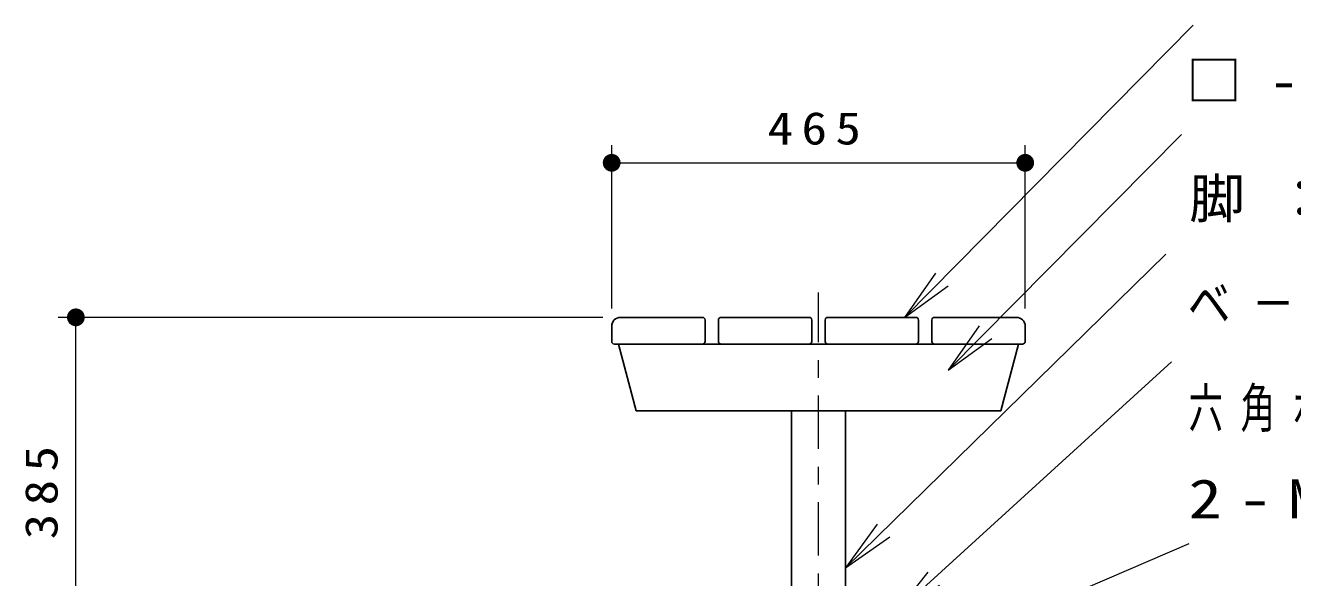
# Model space of a CAD drawing. Units: millimetres on the paper, scale 1:20. Extents: x -365 to 0, y -56 to 257.
# Drawn here: x -138.9 to -67.6, y 111 to 142 of the extents above; entities that cross this region are included whole.
import ezdxf

# ---------------------------------------------------------------- set-up
doc = ezdxf.new("R2010")
doc.units = ezdxf.units.MM
doc.linetypes.add('USER2', pattern=[6, 3, -1, 1, -1])
doc.layers.add('LY_1', color=7, linetype='Continuous', lineweight=25)
doc.styles.add('ＭＳ ゴシック', font='')
doc.styles.get('ＭＳ ゴシック').set_extended_font_data('MS Gothic')

# ---------------------------------------------------------------- blocks, each defined once
blk = doc.blocks.new('open_arrow')
at = {"color": 0, "linetype": 'Continuous', "lineweight": -2}
blk.add_lwpolyline([(7.5, 1.25), (0, 0), (7.5, -1.25)], dxfattribs=at)
blk = doc.blocks.new('filled_dot')
at = {"color": 0, "linetype": 'Continuous', "lineweight": -2, "const_width": 1.25}
blk.add_lwpolyline([(-0.625, 0, 1), (0.625, 0, 1)], format="xyb", close=True, dxfattribs=at)

msp = doc.modelspace()

# ---------------------------------------------------------------- linework, layer by layer
at = {"layer": 'LY_1', "lineweight": 13}
for p, q in [((-89.474, 125.603), (-73.245, 142.031)), ((-87.021, 122.634), (-73.892, 135.882)), ((-105.933, 126.103), (-105.933, 135.297)), ((-82.683, 126.103), (-82.683, 135.297)), ((-105.933, 134.297), (-82.683, 134.297)), ((-92.795, 111.519), (-74.782, 129.166)), ((-106.433, 125.603), (-137.058, 125.603)), ((-136.058, 106.353), (-136.058, 125.603)), ((-90.05, 108.887), (-74.459, 123.098)), ((-84.951, 107.943), (-73.471, 112.879))]:
    msp.add_line(p, q, dxfattribs=at)
at = {"layer": 'LY_1', "linetype": 'USER2', "lineweight": 13}
msp.add_line((-94.308, 106.2), (-94.308, 126.992), dxfattribs=at)
at = {"layer": 'LY_1'}
for p, q in [((-100.833, 125.603), (-105.433, 125.603)), ((-100.683, 124.253), (-100.683, 125.453)), ((-87.933, 124.253), (-87.933, 125.453)), ((-87.783, 125.603), (-83.183, 125.603)), ((-105.933, 125.103), (-105.933, 124.253)), ((-82.683, 125.103), (-82.683, 124.253)), ((-105.783, 124.103), (-82.832, 124.103)), ((-104.553, 120.353), (-105.558, 124.103)), ((-84.063, 120.353), (-83.058, 124.103)), ((-104.553, 120.353), (-84.063, 120.353)), ((-95.82, 120.353), (-95.82, 109.353)), ((-92.795, 120.353), (-92.795, 109.353))]:
    msp.add_line(p, q, dxfattribs=at)
at = {"layer": 'LY_1', "color": 3}
for p, q in [((-99.933, 125.453), (-99.933, 124.253)), ((-94.833, 125.603), (-99.783, 125.603)), ((-94.683, 124.253), (-94.683, 125.453)), ((-93.933, 124.253), (-93.933, 125.453)), ((-93.783, 125.603), (-88.833, 125.603)), ((-88.683, 125.453), (-88.683, 124.253))]:
    msp.add_line(p, q, dxfattribs=at)
at = {"layer": 'LY_1'}
for centre, radius, start, end in [((-105.433, 125.103), 0.5, 90, 180), ((-100.833, 125.453), 0.15, 0, 90), ((-87.783, 125.453), 0.15, 89.99999, 179.99999), ((-83.183, 125.103), 0.5, 359.99999, 89.99999), ((-105.783, 124.253), 0.15, 180, 270), ((-100.833, 124.253), 0.15, 270, 0), ((-87.783, 124.253), 0.15, 179.99999, 269.99999), ((-82.833, 124.253), 0.15, 269.99999, 359.99999)]:
    msp.add_arc(centre, radius, start, end, dxfattribs=at)
at = {"layer": 'LY_1', "color": 3}
for centre, start, end in [((-99.783, 125.453), 90, 180), ((-94.833, 125.453), 0, 90), ((-93.783, 125.453), 89.99999, 179.99999), ((-88.833, 125.453), 359.99999, 89.99999), ((-99.783, 124.253), 180, 270), ((-94.833, 124.253), 270, 0), ((-93.783, 124.253), 179.99999, 269.99999), ((-88.833, 124.253), 269.99999, 359.99999)]:
    msp.add_arc(centre, 0.15, start, end, dxfattribs=at)

# ---------------------------------------------------------------- block references
at = {"layer": 'LY_1', "lineweight": 13, "xscale": 0.4, "yscale": 0.4}
msp.add_blockref('filled_dot', (-105.933, 134.297), dxfattribs=at)
for name, p, rotation in [('filled_dot', (-82.683, 134.297), 180), ('open_arrow', (-89.474, 125.603), 45.3), ('filled_dot', (-136.058, 125.603), 270), ('open_arrow', (-87.021, 122.634), 45.3), ('open_arrow', (-92.795, 111.519), 44.4), ('open_arrow', (-90.05, 108.887), 42.3)]:
    msp.add_blockref(name, p, dxfattribs=dict(at, rotation=rotation))

# ---------------------------------------------------------------- texts
at = {"layer": 'LY_1', "style": 'ＭＳ ゴシック'}
for s, insert, char_height, attachment_point in [('\\T1.5;\\W1.05;□-75×75×3.2', (-73.644, 138.882), 2.199, 4), ('\\T1.33;\\W1.15;465', (-94.308, 135.297), 1.833, 8), ('\\T1.5;\\W1.05;脚：50ASGP', (-73.465, 132.166), 2.199, 4), ('\\T1.5;\\W0.8;ベ－ス:ＰＬ－4.5\u3000(プレス成形品)', (-73.545, 126.098), 2.199, 4), ('\\T1.5;\\W0.65;六角ボルト', (-73.501, 120.379), 2.199, 4), ('\\T1.5;\\W1.25;2-M12×35L\\~SUS', (-73.501, 115.379), 2.199, 4)]:
    msp.add_mtext(s, dxfattribs=dict(at, insert=insert, char_height=char_height, attachment_point=attachment_point))
at = {"layer": 'LY_1', "insert": (-137.058, 115.978), "char_height": 1.833, "attachment_point": 8, "rotation": 90, "style": 'ＭＳ ゴシック'}
msp.add_mtext('\\T1.33;\\W1.15;385', dxfattribs=at)

doc.saveas('drawing.dxf')
